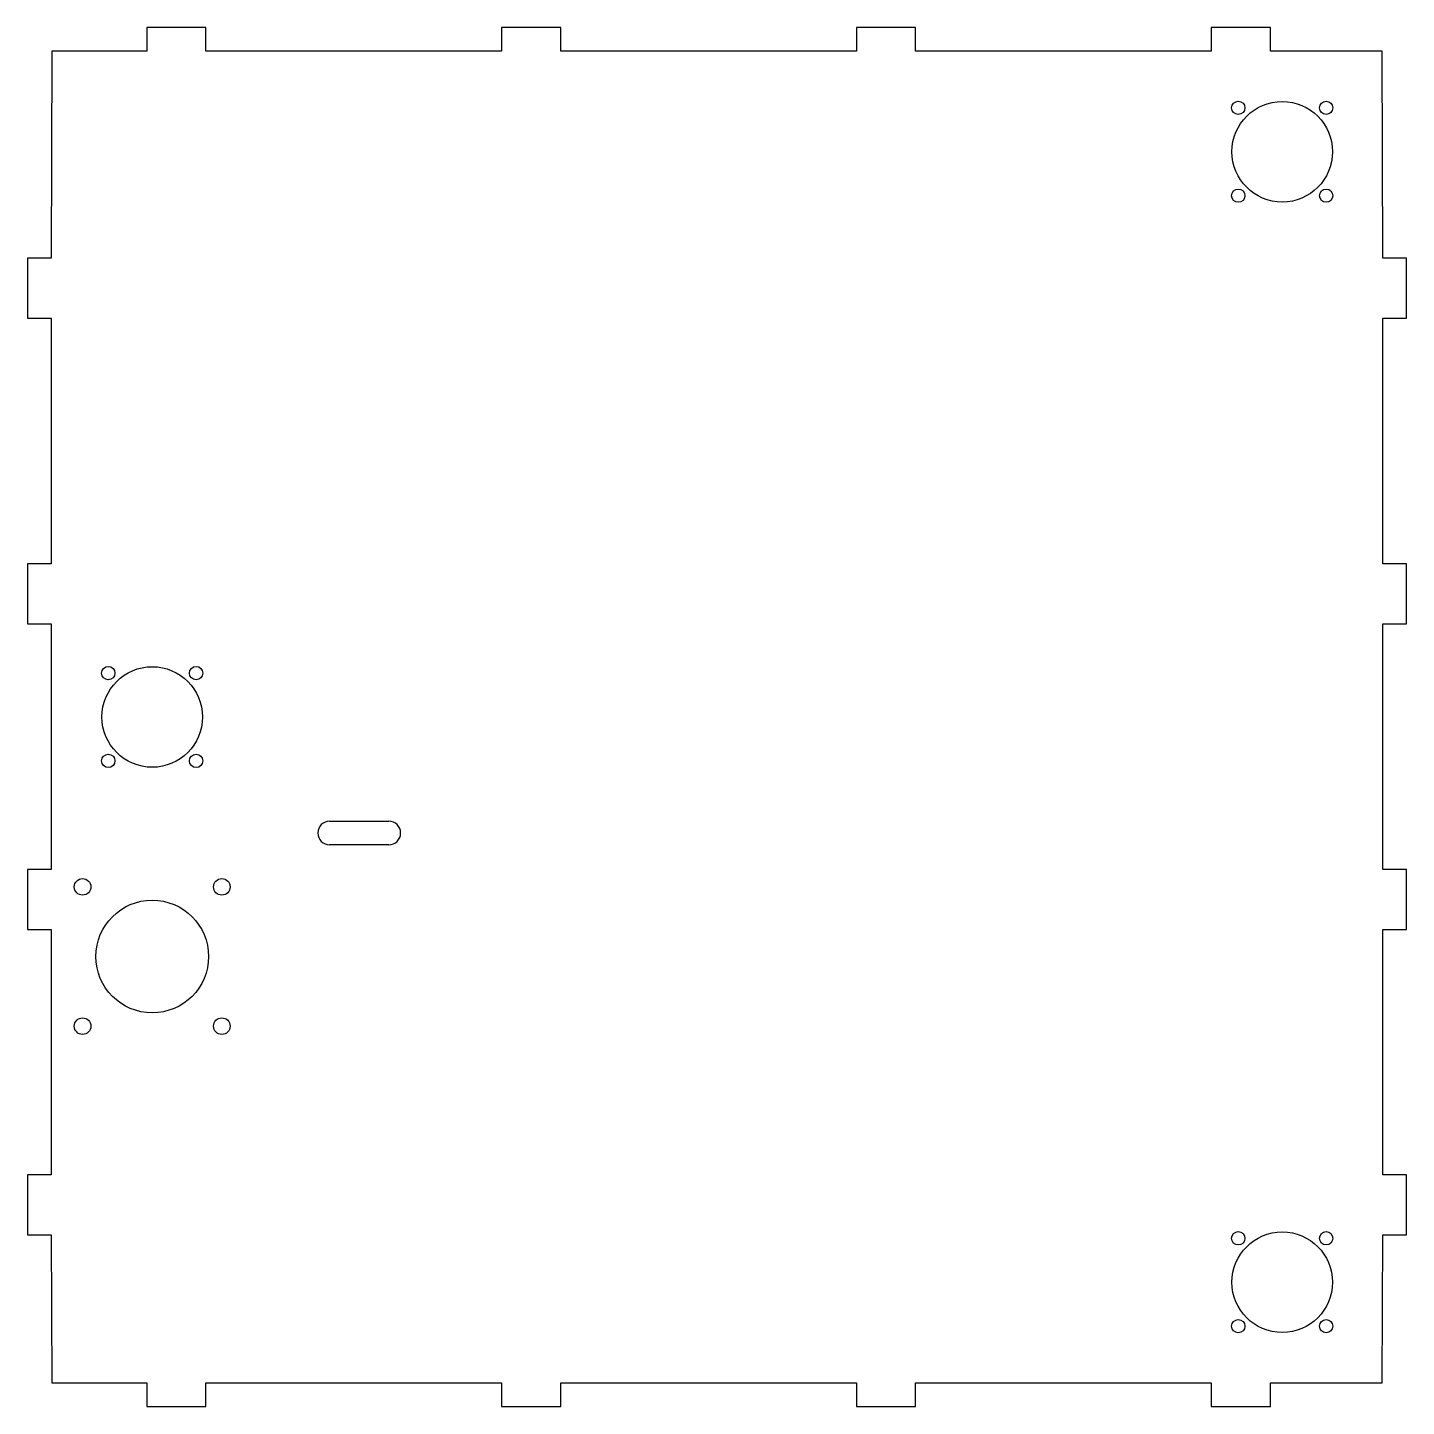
# Model space of a CAD drawing. Header units: millimetres. Extents: x 335 to 801, y 200 to 666.
import ezdxf

# ---------------------------------------------------------------- set-up
doc = ezdxf.new("R2010")
doc.units = ezdxf.units.MM

msp = doc.modelspace()

# ---------------------------------------------------------------- linework, layer by layer
at = {"color": 7, "linetype": 'Continuous', "lineweight": 25}
for p, q in [((374.89, 666.29), (374.89, 658.29)), ((394.89, 666.29), (374.89, 666.29)), ((394.89, 658.29), (394.89, 666.29)), ((494.89, 666.29), (494.89, 658.29)), ((514.89, 666.29), (494.89, 666.29)), ((514.89, 658.29), (514.89, 666.29)), ((614.89, 666.29), (614.89, 658.29)), ((634.89, 666.29), (614.89, 666.29)), ((634.89, 658.29), (634.89, 666.29)), ((734.89, 666.29), (734.89, 658.29)), ((754.89, 666.29), (734.89, 666.29)), ((754.89, 658.29), (754.89, 666.29)), ((342.84, 658.29), (342.59, 588.29)), ((374.89, 658.29), (342.84, 658.29)), ((494.89, 658.29), (394.89, 658.29)), ((614.89, 658.29), (514.89, 658.29)), ((734.89, 658.29), (634.89, 658.29)), ((792.64, 658.29), (754.89, 658.29)), ((792.89, 588.29), (792.64, 658.29)), ((334.59, 588.29), (334.59, 567.99)), ((342.59, 588.29), (334.59, 588.29)), ((800.89, 588.29), (792.89, 588.29)), ((800.89, 567.99), (800.89, 588.29)), ((334.59, 567.99), (342.59, 567.99)), ((342.59, 567.99), (342.59, 484.95)), ((792.89, 567.99), (800.89, 567.99)), ((792.89, 484.95), (792.89, 567.99)), ((334.59, 484.95), (334.59, 464.65)), ((342.59, 484.95), (334.59, 484.95)), ((800.89, 484.95), (792.89, 484.95)), ((800.89, 464.65), (800.89, 484.95)), ((334.59, 464.65), (342.59, 464.65)), ((342.59, 464.65), (342.59, 381.62)), ((792.89, 464.65), (800.89, 464.65)), ((792.89, 381.62), (792.89, 464.65)), ((436.74, 397.91), (456.74, 397.91)), ((456.74, 389.91), (436.74, 389.91)), ((334.59, 381.62), (334.59, 361.32)), ((342.59, 381.62), (334.59, 381.62)), ((800.89, 381.62), (792.89, 381.62)), ((800.89, 361.32), (800.89, 381.62)), ((334.59, 361.32), (342.59, 361.32)), ((342.59, 361.32), (342.59, 278.29)), ((792.89, 361.32), (800.89, 361.32)), ((792.89, 278.29), (792.89, 361.32)), ((334.59, 278.29), (334.59, 257.99)), ((342.59, 278.29), (334.59, 278.29)), ((800.89, 278.29), (792.89, 278.29)), ((800.89, 257.99), (800.89, 278.29)), ((334.59, 257.99), (342.59, 257.99)), ((342.59, 257.99), (342.84, 207.99)), ((792.64, 207.99), (792.89, 257.99)), ((792.89, 257.99), (800.89, 257.99)), ((342.84, 207.99), (374.89, 207.99)), ((374.89, 207.99), (374.89, 199.99)), ((394.89, 207.99), (494.89, 207.99)), ((394.89, 199.99), (394.89, 207.99)), ((494.89, 207.99), (494.89, 199.99)), ((514.89, 207.99), (614.89, 207.99)), ((514.89, 199.99), (514.89, 207.99)), ((614.89, 207.99), (614.89, 199.99)), ((634.89, 207.99), (734.89, 207.99)), ((634.89, 199.99), (634.89, 207.99)), ((734.89, 207.99), (734.89, 199.99)), ((754.89, 207.99), (792.64, 207.99)), ((754.89, 199.99), (754.89, 207.99)), ((374.89, 199.99), (394.89, 199.99)), ((494.89, 199.99), (514.89, 199.99)), ((614.89, 199.99), (634.89, 199.99)), ((734.89, 199.99), (754.89, 199.99))]:
    msp.add_line(p, q, dxfattribs=at)
for centre, radius in [((744.04, 639.14), 2.25), ((758.89, 624.29), 17), ((773.74, 639.14), 2.25), ((744.04, 609.44), 2.25), ((773.74, 609.44), 2.25), ((361.89, 447.99), 2.25), ((376.74, 433.14), 17), ((391.59, 447.99), 2.25), ((361.89, 418.29), 2.25), ((391.59, 418.29), 2.25), ((353.19, 375.69), 2.8), ((400.29, 375.69), 2.8), ((376.74, 352.14), 19.05), ((353.19, 328.59), 2.8), ((400.29, 328.59), 2.8), ((744.04, 256.84), 2.25), ((758.89, 241.99), 17), ((773.74, 256.84), 2.25), ((744.04, 227.14), 2.25), ((773.74, 227.14), 2.25)]:
    msp.add_circle(centre, radius, dxfattribs=at)
for centre, start, end in [((436.74, 393.91), 90, 270), ((456.74, 393.91), 270, 90)]:
    msp.add_arc(centre, 4, start, end, dxfattribs=at)

doc.saveas('drawing.dxf')
